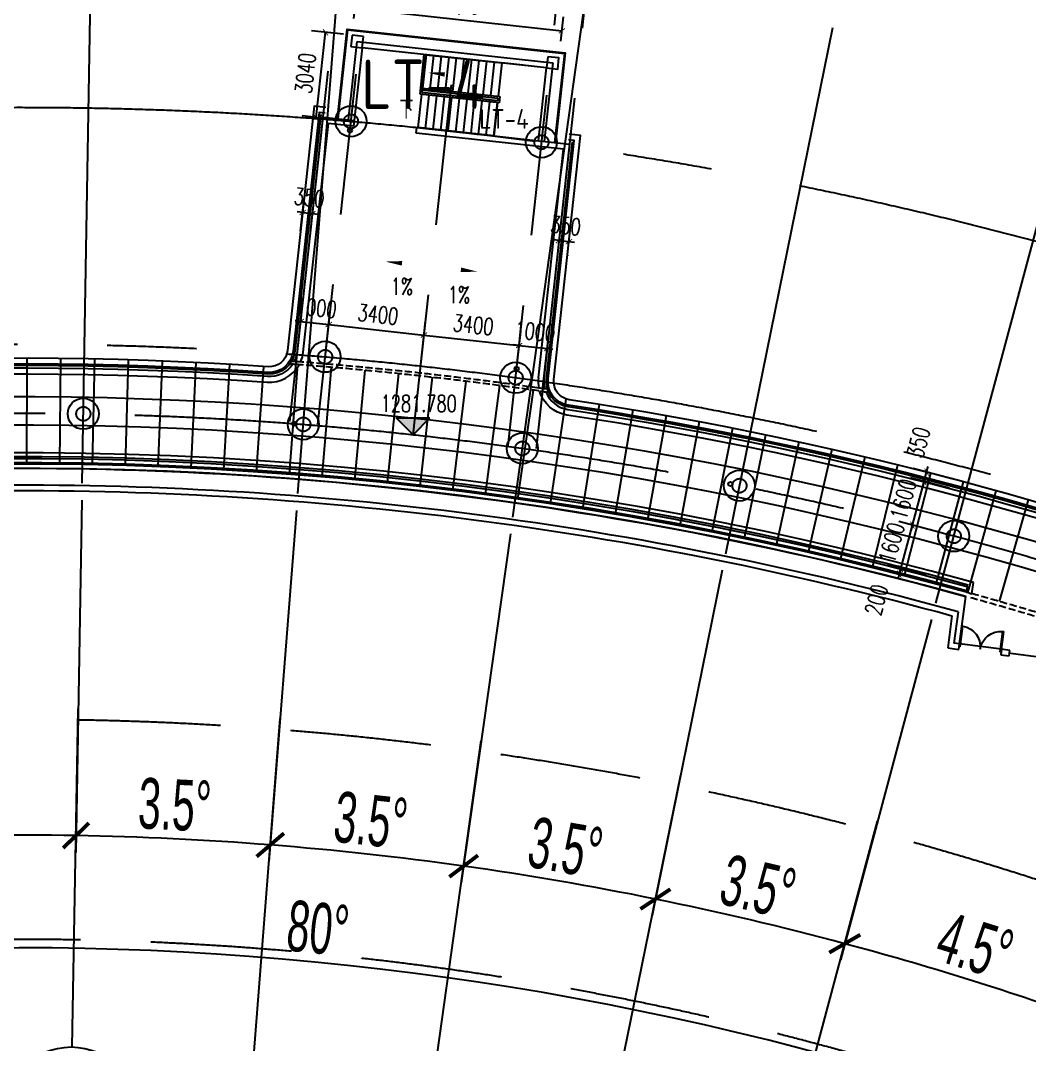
# Model space of a CAD drawing. Extents: x 36903891 to 38126251, y 2073392 to 2924740.
# Drawn here: x 37111160 to 37146958, y 2392205 to 2428526 of the extents above; entities that cross this region are included whole.
import ezdxf
from ezdxf.enums import TextEntityAlignment as Align
from ezdxf.xclip import XClip

# ---------------------------------------------------------------- set-up
doc = ezdxf.new("R2010")
doc.units = 0
doc.header["$LTSCALE"] = 1000
doc.header["$XCLIPFRAME"] = 0
for name, pattern in [('__DASH', [0.35, 0.25, -0.1]), ('CENTER', [2, 1.25, -0.25, 0.25, -0.25]), ('CENTER2', [28.575, 19.05, -3.175, 3.175, -3.175]), ('DASH', [0.35, 0.25, -0.1]), ('HIDDEN', [0.375, 0.25, -0.125])]:
    doc.linetypes.add(name, pattern=pattern)
doc.layers.get('0').update_dxf_attribs({"color": 8})
doc.layers.get('Defpoints').update_dxf_attribs({"color": 8})
for name, color, linetype in [('#幕墙线-平面', 8, 'Continuous'), ('#标注', 8, 'Continuous'), ('#虚线', 8, 'HIDDEN'), ('#轴线', 8, 'CENTER2'), ('1-WIN-1', 8, 'Continuous'), ('A-AL', 8, 'Continuous'), ('A-AL-E', 8, 'Continuous'), ('A-COLS-PLAN-C', 8, 'DASH'), ('A-DETL-ALUM', 8, 'Continuous'), ('A-DIMS', 8, 'Continuous'), ('A-DIMS-ELEV', 8, 'Continuous'), ('A-DIMS-SYMB', 8, 'Continuous'), ('A-FLOR', 8, 'Continuous'), ('A-FLOR-OTLN', 8, 'Continuous'), ('A-FLOR-UNDR', 8, '__DASH'), ('A-GRID', 8, 'CENTER'), ('A-STRS', 8, 'Continuous'), ('A-STRS-HRAL', 8, 'Continuous'), ('A-TEXT-150', 8, 'Continuous'), ('A-TEXT-500', 8, 'Continuous'), ('DIM', 8, 'Continuous'), ('周边建筑', 8, 'Continuous'), ('水-雨水-压力流-标识', 8, 'Continuous')]:
    doc.layers.add(name, color=color, linetype=linetype)
doc.styles.add('#文字', font='jrs.shx', dxfattribs={"width": 0.7, "bigfont": 'hztxt.shx'})
doc.styles.add('_TCH_DIM', font='SIMPLEX', dxfattribs={"bigfont": 'GBCBIG'})
doc.styles.add('_TCH_DIM_T3', font='SIMPLEX', dxfattribs={"width": 0.705882, "bigfont": 'GBCBIG'})
doc.styles.add('JHZX', font='jrs.shx', dxfattribs={"width": 0.6, "bigfont": 'jhz.shx'})
doc.styles.get("Standard").update_dxf_attribs({"font": 'xd-hzs.shx', "bigfont": 'xd-hztxt.shx'})
doc.dimstyles.new('_TCH_ARCH&&200', dxfattribs={"dimtxt": 595, "dimasz": 200, "dimexe": 500, "dimexo": 600, "dimgap": 252.5, "dimtad": 1, "dimdec": 0, "dimzin": 0, "dimdsep": 46, "dimtxsty": '_TCH_DIM_T3', "dimblk": 'ARCHTICK', "dimcen": 0.09, "dimclrt": 4, "dimazin": 2, "dimtfac": 1, "dimtdec": 0, "dimtix": 1, "dimtmove": 2, "dimatfit": 3, "dimfxl": 200, "dimtolj": 1, "dimtzin": 0, "dimarcsym": 0})
doc.dimstyles.new('JZBZ-600', dxfattribs={"dimscale": 600, "dimtxt": 3, "dimasz": 1.5, "dimexe": 1, "dimexo": 1, "dimgap": 0.5, "dimtad": 1, "dimdec": 0, "dimdsep": 46, "dimtxsty": 'JHZX', "dimblk1": 'ARCHTICK', "dimblk2": 'ARCHTICK', "dimsah": 1, "dimcen": 0, "dimclrd": 1, "dimclre": 1, "dimclrt": 2, "dimadec": 1, "dimazin": 2, "dimtfac": 1, "dimtdec": 0, "dimtix": 1, "dimtmove": 0, "dimatfit": 3, "dimfxl": 1, "dimtolj": 1, "dimlwd": -1, "dimlwe": -1, "dimarcsym": 1})

# ---------------------------------------------------------------- blocks, each defined once
blk = doc.blocks.new('_ARCHTICK')
at = {"color": 0, "linetype": 'ByBlock', "const_width": 0.15}
blk.add_lwpolyline([(-0.5, -0.5), (0.5, 0.5)], dxfattribs=at)
blk = doc.blocks.new('*D71')
at = {"layer": '#标注', "transparency": 16777216}
for p, q in [((36812924, 3039299), (36809688, 3027225)), ((36822289, 3036391), (36818116, 3024608))]:
    blk.add_line(p, q, dxfattribs=at)
blk.add_arc((36780595, 2918663), 112993, 70.49793, 74.99806, dxfattribs=at)
at = {"layer": 'Defpoints', "color": 0, "transparency": 16777216}
for p in [(36813079, 3039879), (36822490, 3036956), (36815516, 3026124), (36780595, 2918663)]:
    blk.add_point(p, dxfattribs=at)
at = {"layer": '#标注', "transparency": 16777216, "xscale": 900, "yscale": 900, "zscale": 900}
for p, rotation in [((36809843, 3027805), 164.9980558119655), ((36818317, 3025174), 340.4979315301332)]:
    blk.add_blockref('_ARCHTICK', p, dxfattribs=dict(at, rotation=rotation))
at = {"layer": '#标注', "transparency": 16777216, "insert": (36814462, 3027718), "char_height": 1800, "attachment_point": 5, "rotation": 342.748, "style": 'JHZX'}
blk.add_mtext('\\A1;4.5°', dxfattribs=at)
blk = doc.blocks.new('*D72')
at = {"layer": '#标注', "transparency": 16777216}
for p, q in [((36805498, 3041048), (36803006, 3028799)), ((36812924, 3039299), (36809688, 3027225))]:
    blk.add_line(p, q, dxfattribs=at)
blk.add_arc((36780595, 2918663), 112993, 74.99806, 78.49816, dxfattribs=at)
at = {"layer": 'Defpoints', "color": 0, "transparency": 16777216}
for p in [(36805618, 3041636), (36813079, 3039879), (36807615, 3028378), (36780595, 2918663)]:
    blk.add_point(p, dxfattribs=at)
at = {"layer": '#标注', "transparency": 16777216, "xscale": 900, "yscale": 900, "zscale": 900}
for p, rotation in [((36803126, 3029387), 168.4981608052533), ((36809843, 3027805), 344.998055811963)]:
    blk.add_blockref('_ARCHTICK', p, dxfattribs=dict(at, rotation=rotation))
at = {"layer": '#标注', "transparency": 16777216, "insert": (36806772, 3029815), "char_height": 1800, "attachment_point": 5, "rotation": 346.7481, "style": 'JHZX'}
blk.add_mtext('\\A1;3.5°', dxfattribs=at)
blk = doc.blocks.new('*D73')
at = {"layer": '#标注', "transparency": 16777216}
for p, q in [((36797980, 3042340), (36796240, 3029962)), ((36805498, 3041048), (36803006, 3028799))]:
    blk.add_line(p, q, dxfattribs=at)
blk.add_arc((36780595, 2918663), 112993, 78.49816, 81.99827, dxfattribs=at)
at = {"layer": 'Defpoints', "color": 0, "transparency": 16777216}
for p in [(36798064, 3042934), (36805618, 3041636), (36800866, 3029823), (36780595, 2918663)]:
    blk.add_point(p, dxfattribs=at)
at = {"layer": '#标注', "transparency": 16777216, "xscale": 900, "yscale": 900, "zscale": 900}
for p, rotation in [((36796324, 3030556), 171.9982726601007), ((36803126, 3029387), 348.4981608052323)]:
    blk.add_blockref('_ARCHTICK', p, dxfattribs=dict(at, rotation=rotation))
at = {"layer": '#标注', "transparency": 16777216, "insert": (36799937, 3031206), "char_height": 1800, "attachment_point": 5, "rotation": 350.2482, "style": 'JHZX'}
blk.add_mtext('\\A1;3.5°', dxfattribs=at)
blk = doc.blocks.new('*D74')
at = {"layer": '#标注', "transparency": 16777216}
for p, q in [((36790398, 3043171), (36789417, 3030709)), ((36797980, 3042340), (36796240, 3029962))]:
    blk.add_line(p, q, dxfattribs=at)
blk.add_arc((36780595, 2918663), 112993, 81.99827, 85.49812, dxfattribs=at)
at = {"layer": 'Defpoints', "color": 0, "transparency": 16777216}
for p in [(36790445, 3043769), (36798064, 3042934), (36794042, 3030853), (36780595, 2918663)]:
    blk.add_point(p, dxfattribs=at)
at = {"layer": '#标注', "transparency": 16777216, "xscale": 900, "yscale": 900, "zscale": 900}
for p, rotation in [((36789464, 3031307), 175.4981204023704), ((36796324, 3030556), 351.9982726601137)]:
    blk.add_blockref('_ARCHTICK', p, dxfattribs=dict(at, rotation=rotation))
at = {"layer": '#标注', "transparency": 16777216, "insert": (36793030, 3032177), "char_height": 1800, "attachment_point": 5, "rotation": 353.7482, "style": 'JHZX'}
blk.add_mtext('\\A1;3.5°', dxfattribs=at)
blk = doc.blocks.new('*D75')
at = {"layer": '#标注', "transparency": 16777216}
for p, q in [((36782778, 3043537), (36782560, 3031039)), ((36790398, 3043171), (36789417, 3030709))]:
    blk.add_line(p, q, dxfattribs=at)
blk.add_arc((36780595, 2918663), 112993, 85.49812, 88.99827, dxfattribs=at)
at = {"layer": 'Defpoints', "color": 0, "transparency": 16777216}
for p in [(36782789, 3044137), (36790445, 3043769), (36787168, 3031465), (36780595, 2918663)]:
    blk.add_point(p, dxfattribs=at)
at = {"layer": '#标注', "transparency": 16777216, "xscale": 900, "yscale": 900, "zscale": 900}
for p, rotation in [((36782570, 3031639), 178.9982656255059), ((36789464, 3031307), 355.4981204023677)]:
    blk.add_blockref('_ARCHTICK', p, dxfattribs=dict(at, rotation=rotation))
at = {"layer": '#标注', "transparency": 16777216, "insert": (36786077, 3032724), "char_height": 1800, "attachment_point": 5, "rotation": 357.2482, "style": 'JHZX'}
blk.add_mtext('\\A1;3.5°', dxfattribs=at)
blk = doc.blocks.new('*D76')
at = {"layer": '#标注', "transparency": 16777216}
for p, q in [((36775150, 3043437), (36775695, 3030949)), ((36782778, 3043537), (36782560, 3031039))]:
    blk.add_line(p, q, dxfattribs=at)
blk.add_arc((36780595, 2918663), 112993, 88.99827, 92.49865, dxfattribs=at)
at = {"layer": 'Defpoints', "color": 0, "transparency": 16777216}
for p in [(36782789, 3044137), (36775124, 3044037), (36780269, 3031656), (36780595, 2918663)]:
    blk.add_point(p, dxfattribs=at)
at = {"layer": '#标注', "transparency": 16777216, "xscale": 900, "yscale": 900, "zscale": 900}
for p, rotation in [((36782570, 3031639), 358.9982656254941), ((36775669, 3031549), 182.498645102901)]:
    blk.add_blockref('_ARCHTICK', p, dxfattribs=dict(at, rotation=rotation))
at = {"layer": '#标注', "transparency": 16777216, "insert": (36779103, 3032846), "char_height": 1800, "attachment_point": 5, "rotation": 0.7485, "style": 'JHZX'}
blk.add_mtext('\\A1;3.5°', dxfattribs=at)
blk = doc.blocks.new('*D194')
at = {"layer": '#标注', "transparency": 16777216}
for p, q in [((36697229, 3039962), (36687879, 3053567)), ((36885580, 3021821), (36897355, 3033391))]:
    blk.add_line(p, q, dxfattribs=at)
blk.add_arc((36780595, 2918663), 163093, 44.49717, 124.49963, dxfattribs=at)
at = {"layer": 'Defpoints', "color": 0, "transparency": 16777216}
for p in [(36833249, 3073022), (36697569, 3039468), (36885152, 3021400), (36780595, 2918663)]:
    blk.add_point(p, dxfattribs=at)
at = {"layer": '#标注', "transparency": 16777216, "xscale": 900, "yscale": 900, "zscale": 900}
for p, rotation in [((36688219, 3053073), 214.4996298123025), ((36896927, 3032971), 314.4971693134276)]:
    blk.add_blockref('_ARCHTICK', p, dxfattribs=dict(at, rotation=rotation))
at = {"layer": '#标注', "transparency": 16777216, "insert": (36796346, 3082199), "char_height": 1800, "attachment_point": 5, "rotation": 354.4984, "style": 'JHZX'}
blk.add_mtext('\\A1;80°', dxfattribs=at)
blk = doc.blocks.new('*D53')
at = {"layer": '#标注', "transparency": 16777216}
for p, q in [((36709851, 3021595), (36719200, 3007992)), ((36869683, 3006201), (36857910, 2994633))]:
    blk.add_line(p, q, dxfattribs=at)
blk.add_arc((36780595, 2918663), 108993, 44.49706, 124.5, dxfattribs=at)
at = {"layer": 'Defpoints', "color": 0, "transparency": 16777216}
for p in [(36709511, 3022089), (36815783, 3021819), (36870111, 3006621), (36780595, 2918663)]:
    blk.add_point(p, dxfattribs=at)
at = {"layer": '#标注', "transparency": 16777216, "xscale": 900, "yscale": 900, "zscale": 900}
for p, rotation in [((36718860, 3008487), 214.4999999999928), ((36858338, 2995053), 314.497058791603)]:
    blk.add_blockref('_ARCHTICK', p, dxfattribs=dict(at, rotation=rotation))
at = {"layer": '#标注', "transparency": 16777216, "insert": (36791159, 3028348), "char_height": 1800, "attachment_point": 5, "rotation": 354.4985, "style": 'JHZX'}
blk.add_mtext('\\A1;80°', dxfattribs=at)
blk = doc.blocks.new('*U51')
blk.add_line((0, -20), (0, 0))
blk.add_circle((0, -24), 4)
at = {"style": 'JHZX', "width": 0.75}
blk.add_attdef('AXES', text='', height=4, dxfattribs=at).set_placement((0, -24), align=Align.MIDDLE_CENTER)
blk = doc.blocks.new('DOTE-11')
at = {"layer": '#虚线', "ltscale": 20}
for p, q in [((36790154, 3046326), (36792185, 3064865)), ((36791148, 3046217), (36793179, 3064756)), ((36794528, 3045847), (36796559, 3064386)), ((36797908, 3045476), (36799939, 3064016)), ((36798902, 3045368), (36800933, 3063907))]:
    blk.add_line(p, q, dxfattribs=at)
for radius in [117100, 109300]:
    blk.add_arc((36780599, 2918657), radius, 53.5, 124.5, dxfattribs=at)
at = {"layer": '#轴线'}
for p, q in [((36782789, 3044138), (36783157, 3065235)), ((36790445, 3043770), (36792101, 3064805)), ((36798065, 3042936), (36801001, 3063830)), ((36805619, 3041638), (36809826, 3062314)), ((36813080, 3039881), (36818541, 3060262))]:
    blk.add_line(p, q, dxfattribs=at)
for radius, end in [(146600, 183.99981), (138800, 210.18842), (130400, 210.32938), (127950, 210.37401)]:
    blk.add_arc((36780599, 2918657), radius, 324.5, end, dxfattribs=at)
blk = doc.blocks.new('A$C80b62fe7')
at = {"layer": '#幕墙线-平面'}
for points in [[(81479, 327708), (80530, 319047, -0.402137), (79840, 318470, 0.131388), (13983, 305560, -0.411975), (13115, 305854), (5350, 321429)], [(81709, 327421), (80789, 319019, -0.402137), (79822, 318210, 0.131388), (14097, 305326, -0.411975), (12883, 305738), (5118, 321313)], [(156682, 309519), (146575, 295350, -0.411969), (145673, 295196, 0.115883), (90522, 317300, -0.402156), (89974, 318013), (90922, 326673)], [(156893, 309368), (146787, 295199, -0.411969), (145523, 294983, 0.115883), (90483, 317043, -0.402156), (89715, 318042), (90635, 326443)], [(104680, 310722, 0.193315), (11051, 300130, 0.193315)], [(104611, 310472, 0.193315), (11175, 299902)]]:
    blk.add_lwpolyline(points, format="xyb", dxfattribs=at)
for radius, start, end in [(128529, 333.50225, 195.7758), (127529, 333.53985, 195.7884)]:
    blk.add_arc((71052, 188867), radius, start, end, dxfattribs=at)
blk = doc.blocks.new('DASWQE')
at = {"layer": '#幕墙线-平面', "ltscale": 10}
for points in [[(229, 129900), (222, 126150)], [(1429, 129892), (1388, 126142)], [(2629, 129873), (2553, 126124)], [(3828, 129844), (3718, 126095)], [(5028, 129803), (4883, 126055)], [(6227, 129751), (6047, 126005)], [(7425, 129688), (7211, 125944)], [(8623, 129614), (8374, 125872)], [(9820, 129528), (9536, 125789)], [(11029, 129586), (10698, 125696)], [(12225, 129479), (11858, 125591)], [(13421, 129360), (13018, 125476)], [(14615, 129231), (14177, 125351)], [(15809, 129091), (15334, 125215)], [(17000, 128939), (16490, 125068)], [(18191, 128777), (17645, 124910)], [(19357, 128450), (18798, 124742)], [(20542, 128265), (19949, 124563)], [(21726, 128070), (21099, 124373)], [(22909, 127864), (22247, 124173)], [(24089, 127647), (23393, 123962)], [(25267, 127419), (24537, 123741)], [(26443, 127180), (25679, 123509)], [(27617, 126930), (26819, 123266)], [(28788, 126670), (27957, 123013)], [(29957, 126399), (29092, 122750)], [(31123, 126116), (30225, 122476)], [(32287, 125824), (31355, 122191)], [(33448, 125520), (32482, 121896)], [(34606, 125206), (33607, 121591)], [(35761, 124881), (34729, 121275)]]:
    blk.add_lwpolyline(points, dxfattribs=at)
at = {"layer": 'DIM', "ltscale": 10}
blk.add_blockref('A$C80b62fe7', (-71047, -188863), dxfattribs=at)
blk = doc.blocks.new('雨水立管')
blk.add_circle((0, 0), 50)
blk = doc.blocks.new('雨水')
at = {"layer": '水-雨水-压力流-标识', "xscale": 1.5, "yscale": 1.5, "zscale": 1.5}
for p in [(35659664, 3056638), (35665577, 3048191), (35657690, 3046238), (35673162, 3044099)]:
    blk.add_blockref('雨水立管', p, dxfattribs=at)
blk = doc.blocks.new('800柱子')
at = {"layer": 'A-DETL-ALUM', "ltscale": 0.3}
blk.add_circle((35572079, 2737405), 550, dxfattribs=at)
blk = doc.blocks.new('$DorLib2D$00000213')
at = {"const_width": 0.02}
blk.add_lwpolyline([(0.5, 0), (-0.5, 0)], dxfattribs=at)
blk = doc.blocks.new('$DorLib2D$00000002')
at = {"layer": '1-WIN-1'}
for p, q in [((-0.5, 0), (-0.5, 0.4875)), ((-0.475, 0.4875), (-0.5, 0.4875)), ((-0.475, 0), (-0.475, 0.4875)), ((0.475, 0), (0.475, 0.4875)), ((0.475, 0.4875), (0.5, 0.4875)), ((0.5, 0), (0.5, 0.4875)), ((-0.5, 0), (-0.475, 0)), ((0.5, 0), (0.475, 0))]:
    blk.add_line(p, q, dxfattribs=at)
for centre, start, end in [((-0.4875, 0), 0, 88.53072), ((0.4875, 0), 91.46928, 180)]:
    blk.add_arc(centre, 0.4875, start, end, dxfattribs=at)
blk = doc.blocks.new('123')
at = {"layer": '周边建筑'}
for p, q in [((34989886, 2952811), (34990296, 2954454)), ((34989726, 2953821), (34989450, 2952714)), ((34989962, 2953942), (34989692, 2952860)), ((34989450, 2952714), (34989838, 2952617)), ((34989886, 2952811), (34989692, 2952860)), ((34989838, 2952617), (34989886, 2952811)), ((34991342, 2952449), (34989886, 2952811)), ((34991342, 2952449), (34991293, 2952254)), ((34991293, 2952254), (34991584, 2952182)), ((34991633, 2952376), (34991342, 2952449)), ((34991584, 2952182), (34991633, 2952376))]:
    blk.add_line(p, q, dxfattribs=at)
blk.add_lwpolyline([(34896149, 2954454, -0.07422), (34932331, 2963106), (34934781, 2953277), (34951663, 2953277), (34954114, 2963106, -0.07422), (34990296, 2954454, -0.07422)], format="xyb", dxfattribs=at)
for radius, start, end in [(126000, 68.06236, 111.93764), (125200, 68.19612, 84.12417), (125400, 68.1164, 84.12472)]:
    blk.add_arc((34943222, 2837577), radius, start, end, dxfattribs=at)
at = {"layer": '周边建筑', "rotation": 346.0000000000178}
for name, p, xscale, yscale, zscale in [('$DorLib2D$00000002', (34990590, 2952533), -1500, 1500, 1500), ('$DorLib2D$00000213', (34993064, 2951916), 3000, 3000, -3000)]:
    blk.add_blockref(name, p, dxfattribs=dict(at, xscale=xscale, yscale=yscale, zscale=zscale))
blk = doc.blocks.new('_YZHK')
blk.add_circle((0, 0), 0.5)
blk = doc.blocks.new('ASDFASD')
at = {"layer": 'A-COLS-PLAN-C', "ltscale": 0.3, "xscale": 500, "yscale": 500, "zscale": 500}
for p in [(35659699, 3056961), (35666459, 3056221), (35658784, 3048608), (35665544, 3047868), (35650206, 3046588), (35658011, 3046213), (35665780, 3045362), (35673482, 3044039), (35681088, 3042247)]:
    blk.add_blockref('_YZHK', p, dxfattribs=at)
blk = doc.blocks.new('LT-4')
for p, q in [((35662548, 3085627), (35662504, 3085229)), ((35662945, 3085583), (35662548, 3085627)), ((35662902, 3085186), (35662945, 3085583)), ((35662504, 3085229), (35662902, 3085186))]:
    blk.add_line(p, q)
blk.add_lwpolyline([(35669486, 3084867), (35669443, 3084469), (35669840, 3084426), (35669884, 3084823)], close=True)
at = {"layer": 'A-AL'}
for points in [[(35662022, 3082667), (35662371, 3085848), (35670104, 3085000), (35669756, 3081819)], [(35662047, 3082664), (35662393, 3085820), (35670077, 3084978), (35669731, 3081822)]]:
    blk.add_lwpolyline(points, dxfattribs=at)
at = {"layer": 'A-DIMS-SYMB'}
blk.add_lwpolyline([(35664819, 3082989, 0, 0, 0), (35668432, 3082593, 0, 0, 0), (35668579, 3083935, 0, 0, 0), (35665234, 3084301, 0, 160, 0), (35665831, 3084236, 0, 0, 0)], format="xyseb", dxfattribs=at)
at = {"layer": 'A-STRS'}
for p, q in [((35664955, 3083542), (35665108, 3084944)), ((35665021, 3083595), (35665168, 3084937)), ((35665168, 3084937), (35665039, 3083755)), ((35665108, 3084944), (35665168, 3084937)), ((35665168, 3084937), (35667852, 3084643)), ((35665437, 3084908), (35665307, 3083725)), ((35665705, 3084879), (35665575, 3083696)), ((35665973, 3084849), (35665844, 3083666)), ((35666242, 3084820), (35666112, 3083637)), ((35666510, 3084790), (35666381, 3083608)), ((35666778, 3084761), (35666649, 3083578)), ((35667047, 3084732), (35666917, 3083549)), ((35667315, 3084702), (35667186, 3083519)), ((35667584, 3084673), (35667454, 3083490)), ((35667852, 3084643), (35667722, 3083461)), ((35667852, 3084643), (35667722, 3083461)), ((35669443, 3084469), (35667852, 3084643)), ((35669159, 3081885), (35669443, 3084469)), ((35665039, 3083755), (35665032, 3083695)), ((35665039, 3083755), (35665032, 3083695)), ((35665039, 3083755), (35667782, 3083454)), ((35664885, 3082353), (35665015, 3083536)), ((35667758, 3083235), (35664955, 3083542)), ((35665032, 3083695), (35665021, 3083595)), ((35667705, 3083301), (35665021, 3083595)), ((35667705, 3083301), (35665021, 3083595)), ((35665032, 3083695), (35667716, 3083401)), ((35665032, 3083695), (35667716, 3083401)), ((35665153, 3082324), (35665283, 3083506)), ((35665422, 3082294), (35665551, 3083477)), ((35665690, 3082265), (35665820, 3083448)), ((35665959, 3082235), (35666088, 3083418)), ((35666227, 3082206), (35666357, 3083389)), ((35666495, 3082177), (35666625, 3083359)), ((35667716, 3083401), (35667705, 3083301)), ((35667716, 3083401), (35667705, 3083301)), ((35667782, 3083454), (35667758, 3083235)), ((35666764, 3082147), (35666893, 3083330)), ((35667032, 3082118), (35667162, 3083301)), ((35667301, 3082088), (35667430, 3083271)), ((35667569, 3082059), (35667699, 3083242)), ((35667699, 3083242), (35667569, 3082059)), ((35667569, 3082059), (35664885, 3082353)), ((35667569, 3082059), (35669159, 3081885))]:
    blk.add_line(p, q, dxfattribs=at)
at = {"layer": 'A-STRS-HRAL'}
for p, q in [((35662420, 3082623), (35662725, 3085406)), ((35662902, 3085186), (35662619, 3082601)), ((35662725, 3085406), (35669663, 3084646)), ((35669443, 3084469), (35662902, 3085186)), ((35669159, 3081885), (35669443, 3084469)), ((35669663, 3084646), (35669358, 3081863))]:
    blk.add_line(p, q, dxfattribs=at)
at = {"layer": 'A-DIMS-SYMB', "style": '_TCH_DIM'}
blk.add_text('下', height=675, dxfattribs=at).set_placement((35664230, 3082662))
blk = doc.blocks.new('*D316')
at = {"layer": 'A-DIMS', "lineweight": -2, "transparency": 16777216}
for p, q in [((39313487, 2123901), (39313288, 2123923)), ((39313487, 2123901), (39313835, 2123863)), ((39313835, 2123863), (39314034, 2123841)), ((39313435, 2123426), (39313433, 2123404)), ((39313783, 2123388), (39313781, 2123366))]:
    blk.add_line(p, q, dxfattribs=at)
at = {"layer": 'Defpoints', "color": 0, "transparency": 16777216}
for p in [(39313501, 2124023), (39313835, 2123863), (39313848, 2123985)]:
    blk.add_point(p, dxfattribs=at)
at = {"layer": 'A-DIMS', "lineweight": -2, "transparency": 16777216, "xscale": 200, "yscale": 200, "zscale": 200}
for p, rotation in [((39313487, 2123901), 353.7481965311457), ((39313835, 2123863), 173.7481965311457)]:
    blk.add_blockref('_ARCHTICK', p, dxfattribs=dict(at, rotation=rotation))
at = {"layer": 'A-DIMS', "transparency": 16777216, "insert": (39313721, 2124429), "char_height": 595, "attachment_point": 5, "rotation": 353.7482, "style": '_TCH_DIM_T3'}
blk.add_mtext('\\A1;350', dxfattribs=at)
blk = doc.blocks.new('*D317')
at = {"layer": 'A-DIMS', "lineweight": -2, "transparency": 16777216}
for p, q in [((39304319, 2124234), (39304446, 2125394)), ((39304667, 2124196), (39304794, 2125356)), ((39304392, 2124897), (39304193, 2124919)), ((39304392, 2124897), (39304740, 2124859)), ((39304740, 2124859), (39304938, 2124837))]:
    blk.add_line(p, q, dxfattribs=at)
at = {"layer": 'Defpoints', "color": 0, "transparency": 16777216}
for p in [(39304740, 2124859), (39304254, 2123638), (39304602, 2123600)]:
    blk.add_point(p, dxfattribs=at)
at = {"layer": 'A-DIMS', "lineweight": -2, "transparency": 16777216, "xscale": 200, "yscale": 200, "zscale": 200}
for p, rotation in [((39304392, 2124897), 353.7481965311839), ((39304740, 2124859), 173.7481965311839)]:
    blk.add_blockref('_ARCHTICK', p, dxfattribs=dict(at, rotation=rotation))
at = {"layer": 'A-DIMS', "transparency": 16777216, "insert": (39304625, 2125425), "char_height": 595, "attachment_point": 5, "rotation": 353.7482, "style": '_TCH_DIM_T3'}
blk.add_mtext('\\A1;350', dxfattribs=at)
blk = doc.blocks.new('*D409')
at = {"layer": 'A-DIMS', "lineweight": -2, "transparency": 16777216}
for p, q in [((39305836, 2131218), (39304704, 2131342)), ((39304870, 2128266), (39305201, 2131288)), ((39305505, 2128196), (39304373, 2128320))]:
    blk.add_line(p, q, dxfattribs=at)
at = {"layer": 'Defpoints', "color": 0, "transparency": 16777216}
for p in [(39305201, 2131288), (39306433, 2131153), (39306102, 2128131)]:
    blk.add_point(p, dxfattribs=at)
at = {"layer": 'A-DIMS', "lineweight": -2, "transparency": 16777216, "xscale": 200, "yscale": 200, "zscale": 200}
for p, rotation in [((39305201, 2131288), 83.74819656438139), ((39304870, 2128266), 263.7481965643814)]:
    blk.add_blockref('_ARCHTICK', p, dxfattribs=dict(at, rotation=rotation))
at = {"layer": 'A-DIMS', "transparency": 16777216, "insert": (39304489, 2129837), "char_height": 595, "attachment_point": 5, "rotation": 83.7482, "style": '_TCH_DIM_T3'}
blk.add_mtext('\\A1;3040', dxfattribs=at)
blk = doc.blocks.new('*D410')
at = {"layer": 'A-DIMS', "lineweight": -2, "transparency": 16777216}
for p, q in [((39306212, 2131781), (39306306, 2132640)), ((39306252, 2132143), (39313588, 2131340)), ((39313548, 2130977), (39313642, 2131837))]:
    blk.add_line(p, q, dxfattribs=at)
at = {"layer": 'Defpoints', "color": 0, "transparency": 16777216}
for p in [(39306147, 2131184), (39313588, 2131340), (39313483, 2130381)]:
    blk.add_point(p, dxfattribs=at)
at = {"layer": 'A-DIMS', "lineweight": -2, "transparency": 16777216, "xscale": 200, "yscale": 200, "zscale": 200}
for p, rotation in [((39306252, 2132143), 173.7481965612249), ((39313588, 2131340), 353.7481965612249)]:
    blk.add_blockref('_ARCHTICK', p, dxfattribs=dict(at, rotation=rotation))
at = {"layer": 'A-DIMS', "transparency": 16777216, "insert": (39309980, 2132288), "char_height": 595, "attachment_point": 5, "rotation": 353.7482, "style": '_TCH_DIM_T3'}
blk.add_mtext('\\A1;7380', dxfattribs=at)
blk = doc.blocks.new('*D351')
at = {"layer": 'A-DIMS', "lineweight": -2, "transparency": 16777216}
for p, q in [((39304169, 2119653), (39304374, 2121526)), ((39305163, 2119544), (39305368, 2121418)), ((39304320, 2121029), (39304121, 2121051)), ((39304320, 2121029), (39305314, 2120921)), ((39305314, 2120921), (39305513, 2120899))]:
    blk.add_line(p, q, dxfattribs=at)
at = {"layer": 'Defpoints', "color": 0, "transparency": 16777216}
for p in [(39305314, 2120921), (39304104, 2119057), (39305098, 2118948)]:
    blk.add_point(p, dxfattribs=at)
at = {"layer": 'A-DIMS', "lineweight": -2, "transparency": 16777216, "xscale": 200, "yscale": 200, "zscale": 200}
for p, rotation in [((39304320, 2121029), 353.7481965312777), ((39305314, 2120921), 173.7481965312778)]:
    blk.add_blockref('_ARCHTICK', p, dxfattribs=dict(at, rotation=rotation))
at = {"layer": 'A-DIMS', "transparency": 16777216, "insert": (39304877, 2121522), "char_height": 595, "attachment_point": 5, "rotation": 353.7482, "style": '_TCH_DIM_T3'}
blk.add_mtext('\\A1;1000', dxfattribs=at)
blk = doc.blocks.new('*D352')
at = {"layer": 'A-DIMS', "lineweight": -2, "transparency": 16777216}
for p, q in [((39305163, 2119544), (39305368, 2121418)), ((39305314, 2120921), (39308694, 2120550)), ((39308543, 2119174), (39308748, 2121047))]:
    blk.add_line(p, q, dxfattribs=at)
at = {"layer": 'Defpoints', "color": 0, "transparency": 16777216}
for p in [(39308694, 2120550), (39305098, 2118948), (39308478, 2118577)]:
    blk.add_point(p, dxfattribs=at)
at = {"layer": 'A-DIMS', "lineweight": -2, "transparency": 16777216, "xscale": 200, "yscale": 200, "zscale": 200}
for p, rotation in [((39305314, 2120921), 173.7481965312919), ((39308694, 2120550), 353.7481965312919)]:
    blk.add_blockref('_ARCHTICK', p, dxfattribs=dict(at, rotation=rotation))
at = {"layer": 'A-DIMS', "transparency": 16777216, "insert": (39307064, 2121282), "char_height": 595, "attachment_point": 5, "rotation": 353.7482, "style": '_TCH_DIM_T3'}
blk.add_mtext('\\A1;3400', dxfattribs=at)
blk = doc.blocks.new('*D353')
at = {"layer": 'A-DIMS', "lineweight": -2, "transparency": 16777216}
for p, q in [((39308543, 2119174), (39308748, 2121047)), ((39308694, 2120550), (39312074, 2120180)), ((39311923, 2118804), (39312128, 2120677))]:
    blk.add_line(p, q, dxfattribs=at)
at = {"layer": 'Defpoints', "color": 0, "transparency": 16777216}
for p in [(39312074, 2120180), (39308478, 2118577), (39311857, 2118207)]:
    blk.add_point(p, dxfattribs=at)
at = {"layer": 'A-DIMS', "lineweight": -2, "transparency": 16777216, "xscale": 200, "yscale": 200, "zscale": 200}
for p, rotation in [((39308694, 2120550), 173.7481965313056), ((39312074, 2120180), 353.7481965313056)]:
    blk.add_blockref('_ARCHTICK', p, dxfattribs=dict(at, rotation=rotation))
at = {"layer": 'A-DIMS', "transparency": 16777216, "insert": (39310444, 2120912), "char_height": 595, "attachment_point": 5, "rotation": 353.7482, "style": '_TCH_DIM_T3'}
blk.add_mtext('\\A1;3400', dxfattribs=at)
blk = doc.blocks.new('*D354')
at = {"layer": 'A-DIMS', "lineweight": -2, "transparency": 16777216}
for p, q in [((39311923, 2118804), (39312128, 2120677)), ((39312917, 2118695), (39313122, 2120568)), ((39312074, 2120180), (39311875, 2120202)), ((39312074, 2120180), (39313068, 2120071)), ((39313068, 2120071), (39313266, 2120049))]:
    blk.add_line(p, q, dxfattribs=at)
at = {"layer": 'Defpoints', "color": 0, "transparency": 16777216}
for p in [(39313068, 2120071), (39311857, 2118207), (39312852, 2118098)]:
    blk.add_point(p, dxfattribs=at)
at = {"layer": 'A-DIMS', "lineweight": -2, "transparency": 16777216, "xscale": 200, "yscale": 200, "zscale": 200}
for p, rotation in [((39312074, 2120180), 353.7481965313043), ((39313068, 2120071), 173.7481965313042)]:
    blk.add_blockref('_ARCHTICK', p, dxfattribs=dict(at, rotation=rotation))
at = {"layer": 'A-DIMS', "transparency": 16777216, "insert": (39312631, 2120672), "char_height": 595, "attachment_point": 5, "rotation": 353.7482, "style": '_TCH_DIM_T3'}
blk.add_mtext('\\A1;1000', dxfattribs=at)
blk = doc.blocks.new('*D418')
at = {"layer": 'A-DIMS', "lineweight": -2, "transparency": 16777216}
for p, q in [((39326448, 2111832), (39325074, 2112200)), ((39326499, 2112025), (39325125, 2112393)), ((39325556, 2112071), (39325608, 2112264)), ((39325608, 2112264), (39325660, 2112457)), ((39325556, 2112071), (39325505, 2111878))]:
    blk.add_line(p, q, dxfattribs=at)
at = {"layer": 'Defpoints', "color": 0, "transparency": 16777216}
for p in [(39325608, 2112264), (39327079, 2111870), (39327027, 2111677)]:
    blk.add_point(p, dxfattribs=at)
at = {"layer": 'A-DIMS', "lineweight": -2, "transparency": 16777216, "xscale": 200, "yscale": 200, "zscale": 200}
for p, rotation in [((39325556, 2112071), 74.99999999942443), ((39325608, 2112264), 254.9999999994245)]:
    blk.add_blockref('_ARCHTICK', p, dxfattribs=dict(at, rotation=rotation))
at = {"layer": 'A-DIMS', "transparency": 16777216, "insert": (39324743, 2111160), "char_height": 595, "attachment_point": 5, "rotation": 75, "style": '_TCH_DIM_T3'}
blk.add_mtext('\\A1;200', dxfattribs=at)
blk = doc.blocks.new('*D419')
at = {"layer": 'A-DIMS', "lineweight": -2, "transparency": 16777216}
for p, q in [((39326914, 2113571), (39325539, 2113939)), ((39326022, 2113809), (39326074, 2114003)), ((39325608, 2112264), (39326022, 2113809)), ((39326499, 2112025), (39325125, 2112393)), ((39325608, 2112264), (39325556, 2112071))]:
    blk.add_line(p, q, dxfattribs=at)
at = {"layer": 'Defpoints', "color": 0, "transparency": 16777216}
for p in [(39326022, 2113809), (39327493, 2113415), (39327079, 2111870)]:
    blk.add_point(p, dxfattribs=at)
at = {"layer": 'A-DIMS', "lineweight": -2, "transparency": 16777216, "xscale": 200, "yscale": 200, "zscale": 200}
for p, rotation in [((39326022, 2113809), 255.0000000001766), ((39325608, 2112264), 75.00000000017663)]:
    blk.add_blockref('_ARCHTICK', p, dxfattribs=dict(at, rotation=rotation))
at = {"layer": 'A-DIMS', "transparency": 16777216, "insert": (39325284, 2113179), "char_height": 595, "attachment_point": 5, "rotation": 75, "style": '_TCH_DIM_T3'}
blk.add_mtext('\\A1;1600', dxfattribs=at)
blk = doc.blocks.new('*D420')
at = {"layer": 'A-DIMS', "lineweight": -2, "transparency": 16777216}
for p, q in [((39327328, 2115116), (39325954, 2115484)), ((39326436, 2115355), (39326488, 2115548)), ((39326022, 2113809), (39326436, 2115355)), ((39326914, 2113571), (39325539, 2113939)), ((39326022, 2113809), (39325971, 2113616))]:
    blk.add_line(p, q, dxfattribs=at)
at = {"layer": 'Defpoints', "color": 0, "transparency": 16777216}
for p in [(39326436, 2115355), (39327907, 2114961), (39327493, 2113415)]:
    blk.add_point(p, dxfattribs=at)
at = {"layer": 'A-DIMS', "lineweight": -2, "transparency": 16777216, "xscale": 200, "yscale": 200, "zscale": 200}
for p, rotation in [((39326436, 2115355), 255.000000000086), ((39326022, 2113809), 75.00000000008598)]:
    blk.add_blockref('_ARCHTICK', p, dxfattribs=dict(at, rotation=rotation))
at = {"layer": 'A-DIMS', "transparency": 16777216, "insert": (39325698, 2114725), "char_height": 595, "attachment_point": 5, "rotation": 75, "style": '_TCH_DIM_T3'}
blk.add_mtext('\\A1;1600', dxfattribs=at)
blk = doc.blocks.new('*D421')
at = {"layer": 'A-DIMS', "lineweight": -2, "transparency": 16777216}
for p, q in [((39327418, 2115454), (39326044, 2115822)), ((39326527, 2115693), (39326579, 2115886)), ((39327328, 2115116), (39325954, 2115484)), ((39326436, 2115355), (39326527, 2115693)), ((39326436, 2115355), (39326385, 2115162))]:
    blk.add_line(p, q, dxfattribs=at)
at = {"layer": 'Defpoints', "color": 0, "transparency": 16777216}
for p in [(39326527, 2115693), (39327998, 2115299), (39327907, 2114961)]:
    blk.add_point(p, dxfattribs=at)
at = {"layer": 'A-DIMS', "lineweight": -2, "transparency": 16777216, "xscale": 200, "yscale": 200, "zscale": 200}
for p, rotation in [((39326527, 2115693), 254.9999999997196), ((39326436, 2115355), 74.99999999971963)]:
    blk.add_blockref('_ARCHTICK', p, dxfattribs=dict(at, rotation=rotation))
at = {"layer": 'A-DIMS', "transparency": 16777216, "insert": (39326239, 2116743), "char_height": 595, "attachment_point": 5, "rotation": 75, "style": '_TCH_DIM_T3'}
blk.add_mtext('\\A1;350', dxfattribs=at)
blk = doc.blocks.new('ZW-5001')
at = {"layer": '#标注'}
ref = blk.add_blockref('*U51', (36782648.5, 3036138.4), dxfattribs=dict(at, xscale=599.9999999999998, yscale=599.9999999999998, rotation=358.9986747940929))
ref.add_attrib('AXES', 'B11', dxfattribs={"layer": '0', "height": 2400, "rotation": 358.99867, "style": '#文字', "width": 0.7}).set_placement((36782396.8, 3021740.6), align=Align.MIDDLE_CENTER)
ref = blk.add_blockref('*U51', (36789816.6, 3035794.1), dxfattribs=dict(at, xscale=600, yscale=600, rotation=355.4987044850973))
ref.add_attrib('AXES', 'B12', dxfattribs={"layer": '0', "height": 2400, "rotation": 355.4987, "style": '#文字', "width": 0.7}).set_placement((36788686.5, 3021438.5), align=Align.MIDDLE_CENTER)
ref = blk.add_blockref('*U51', (36796950.4, 3035012.9), dxfattribs=dict(at, xscale=600.0000000000001, yscale=600.0000000000001, rotation=351.9987341761021))
ref.add_attrib('AXES', 'B13', dxfattribs={"layer": '0', "height": 2400, "rotation": 351.99873, "style": '#文字', "width": 0.7}).set_placement((36794946, 3020753.1), align=Align.MIDDLE_CENTER)
ref = blk.add_blockref('*U51', (36804023.2, 3033797.6), dxfattribs=dict(at, xscale=600.0000000000001, yscale=600.0000000000001, rotation=348.4987638671066))
ref.add_attrib('AXES', 'B14', dxfattribs={"layer": '0', "height": 2400, "rotation": 348.49876, "style": '#文字', "width": 0.7}).set_placement((36801152, 3019686.8), align=Align.MIDDLE_CENTER)
ref = blk.add_blockref('*U51', (36811008.6, 3032152.8), dxfattribs=dict(at, xscale=600, yscale=600, rotation=344.9987935581109))
ref.add_attrib('AXES', 'B15', dxfattribs={"layer": '0', "height": 2400, "rotation": 344.99879, "style": '#文字', "width": 0.7}).set_placement((36807281.3, 3018243.6), align=Align.MIDDLE_CENTER)
ref = blk.add_blockref('*U51', (36819819, 3029415.4), dxfattribs=dict(at, xscale=600.0000000000002, yscale=600.0000000000002, rotation=340.4979315303037))
ref.add_attrib('AXES', 'B16', dxfattribs={"layer": '0', "height": 2400, "rotation": 340.49793, "style": '#文字', "width": 0.7}).set_placement((36815011.7, 3015841.5), align=Align.MIDDLE_CENTER)
for base, p1, p2, picture, middle in [((36833249.5, 3073022.4), (36885151.9, 3021400.4), (36697568.8, 3039467.8), '*D194', (36796346.2, 3082199.2)), ((36780269.3, 3031655.6), (36782788.8, 3044136.8), (36775123.8, 3044036.7), '*D76', (36779103.1, 3032846.3)), ((36787168.4, 3031464.6), (36790445, 3043768.8), (36782788.8, 3044136.8), '*D75', (36786077.2, 3032724.3)), ((36794042.4, 3030853), (36798063.9, 3042934.2), (36790445, 3043768.8), '*D74', (36793030.3, 3032176.9)), ((36800866.5, 3029822.7), (36805618.1, 3041635.9), (36798063.9, 3042934.2), '*D73', (36799936.9, 3031206)), ((36807615, 3028377.8), (36813079, 3039878.8), (36805618.1, 3041635.9), '*D72', (36806771.7, 3029815.2)), ((36815515.5, 3026124.5), (36822489.7, 3036956.4), (36813079, 3039878.8), '*D71', (36814461.7, 3027718.4)), ((36815783.2, 3021819.5), (36870111.4, 3006621.3), (36709511.5, 3022089.5), '*D53', (36791159.2, 3028348.4))]:
    dim = blk.add_angular_dim_3p(base=base, center=(36780594.8, 2918662.6), p1=p1, p2=p2, dimstyle='JZBZ-600', override={"dimclrd": 256, "dimclre": 256, "dimclrt": 256}, dxfattribs=at)
    dim.commit()
    dim.dimension.update_dxf_attribs({"geometry": picture, "text_midpoint": middle})
blk = doc.blocks.new('FDGFH')
at = {"layer": 'A-FLOR'}
blk.add_blockref('ZW-5001', (-36780599, -2918657), dxfattribs=at)
at = {"layer": 'A-GRID'}
blk.add_blockref('DOTE-11', (-36780599, -2918657), dxfattribs=at)
blk = doc.blocks.new('CXVFG')
at = {"layer": 'A-DIMS-ELEV'}
blk.add_hatch(color=256, dxfattribs=at).paths.add_polyline_path([(39308306.5, 2117014.7), (39307706.5, 2117614.7), (39308906.5, 2117614.7)])
at = {"layer": 'A-AL-E'}
for points in [[(39305212, 2128620.7), (39304804.4, 2128665.4), (39303855.7, 2120005.3, -0.4021368), (39303165.6, 2119427.6, 0.131388), (39237308.3, 2106517.7, -0.411975), (39236441.1, 2106811.6), (39228675.9, 2122386.6)], [(39305190.2, 2128421.9), (39304981.4, 2128444.8), (39304054.5, 2119983.5, -0.4021368), (39303152.1, 2119228, 0.131388), (39237396.2, 2106338.1, -0.411975), (39236262.1, 2106722.4), (39228496.9, 2122297.4)], [(39380170.1, 2110360.2), (39370063.7, 2096191.9, -0.4119686), (39368883.4, 2095989.8, 0.1158834), (39313818, 2118059.9, -0.4021558), (39313100.4, 2118992.9), (39314027.3, 2127453.8), (39313818.6, 2127476.7)], [(39380007.2, 2110476.4), (39369900.9, 2096308.1, -0.4119686), (39368998.3, 2096153.5, 0.1158834), (39313848, 2118257.7, -0.4021558), (39313299.2, 2118971.1), (39314247.9, 2127630.8), (39313840.4, 2127675.5)], [(39327943.5, 2111479.4, 0.193286), (39234482.7, 2100906.6)], [(39327936.9, 2111429.4, 0.1933145), (39234500.4, 2100859.3)]]:
    blk.add_lwpolyline(points, format="xyb", dxfattribs=at)
at = {"layer": 'A-DIMS-ELEV'}
for p, q in [((39308306.5, 2117014.7), (39307706.5, 2117614.7)), ((39307706.5, 2117614.7), (39308906.5, 2117614.7)), ((39308306.5, 2117014.7), (39308906.5, 2117614.7))]:
    blk.add_line(p, q, dxfattribs=at)
at = {"layer": 'A-DIMS-SYMB'}
for points in [[(39308770.3, 2123005.3, 0, 0, 0), (39307318.6, 2123156.9, 0, 160, 0), (39307915.3, 2123094.6, 0, 0, 0)], [(39309150.7, 2122963.7, 0, 0, 0), (39310600.8, 2122797.3, 0, 160, 0), (39310004.7, 2122865.7, 0, 0, 0)]]:
    blk.add_lwpolyline(points, format="xyseb", dxfattribs=at)
at = {"layer": 'A-FLOR-UNDR'}
for points in [[(39332357.4, 2109964.7, 0.0088299), (39328091.4, 2111230.9, 0.0088299)], [(39332402.6, 2110107.8, 0.0088299), (39328131.5, 2111375.5)]]:
    blk.add_lwpolyline(points, format="xyb", dxfattribs=at)
for radius in [130050, 130150]:
    blk.add_arc((39294377.2, 1989825.2), radius, 81.716911, 85.783228, dxfattribs=at)
at = {"layer": 'A-STRS-HRAL'}
for p, q in [((39308422.5, 2127715.7), (39308444.3, 2127914.5)), ((39308444.3, 2127914.5), (39313861.9, 2127321)), ((39313641.3, 2127144), (39308422.5, 2127715.7)), ((39312752.5, 2119031), (39313641.3, 2127144)), ((39313861.9, 2127321), (39312951.3, 2119009.2))]:
    blk.add_line(p, q, dxfattribs=at)
for points in [[(39306195.8, 2127959.7), (39305291.3, 2128058.8), (39304402.4, 2119945.4, -0.0758362), (39304309.2, 2119595.7, 0.0004121), (39304095.3, 2119611.9, 0.093678), (39304203.6, 2119967.2), (39305114.2, 2128279.3), (39306217.6, 2128158.5), (39306195.8, 2127959.7)], [(39312793.3, 2118564.7, -0.0004314), (39313015.4, 2118532.7, 0.2670598), (39313795.5, 2117911.6, -0.1158834), (39368797.2, 2095867, 0.2670598), (39369790.3, 2095777.4, -0.0004314), (39369973, 2095647.1, -0.2921177), (39368682.4, 2095703.3, 0.1158834), (39313765.5, 2117713.9, -0.2921177), (39312793.3, 2118564.7, 0.2921177)], [(39328184.2, 2111776, 0.1939152), (39234181.3, 2101141.6), (39234322.7, 2100763.4)], [(39234322.7, 2100763.4, -0.0004001), (39234500.4, 2100859.3), (39234429.7, 2101048.4, -0.1932008), (39327963.2, 2111629.6), (39327936.9, 2111429.4)], [(39327936.9, 2111429.4, -0.0004002), (39328131.5, 2111375.5), (39328184.2, 2111776)]]:
    blk.add_lwpolyline(points, format="xyb", dxfattribs=at)
blk.add_lwpolyline([(39236266.4, 2106170.1, 0.2921177), (39237550, 2106023.7, -0.131388), (39303128.4, 2118878.8, 0.2921177), (39304261.7, 2119499, 0.0004314), (39304037.9, 2119515.9, -0.2670598), (39303141.9, 2119078.4, 0.131388), (39237462.1, 2106203.3, -0.2670598), (39236467.2, 2106270.2, 0.0004314)], format="xyb", close=True, dxfattribs=at)
for centre, radius, start, end in [((39313945.4, 2118900.3), 1200, 173.7482, 191.09912), ((39313945.4, 2118900.3), 1000, 173.7482, 195.1589), ((39294377.2, 1989825.2), 130150, 81.782303, 81.876744)]:
    blk.add_arc(centre, radius, start, end, dxfattribs=at)
at = {"rotation": 6.500002316919359}
blk.add_blockref('123', (4896998.1, -4785198.4), dxfattribs=at)
at = {"layer": 'A-COLS-PLAN-C'}
blk.add_blockref('ASDFASD', (3646404.7, -928832), dxfattribs=at)
at = {"layer": 'A-FLOR-OTLN'}
blk.add_blockref('LT-4', (3643599.1, -954442.7), dxfattribs=at)
at = {"layer": '水-雨水-压力流-标识'}
for name, p in [('800柱子', (3734022.2, -609273.9)), ('雨水', (3646404.7, -928832)), ('800柱子', (3740781.8, -610014.2)), ('800柱子', (3733107.2, -617626.6)), ('800柱子', (3739868.9, -618368.7)), ('800柱子', (3724528.8, -619647.1)), ('800柱子', (3732334.6, -620022.1)), ('800柱子', (3740102.9, -620872.8)), ('800柱子', (3747804.9, -622196.3)), ('800柱子', (3755411.6, -623987.4))]:
    blk.add_blockref(name, p, dxfattribs=at)
at = {"layer": 'A-DIMS-ELEV', "style": '_TCH_DIM', "width": 0.705882}
blk.add_text('1281.780', height=595, dxfattribs=at).set_placement((39307158.5, 2117824.7))
at = {"layer": 'A-DIMS-SYMB', "style": '_TCH_DIM', "width": 0.705882}
for p in [(39307514.1, 2121976.2), (39309538.7, 2121679.9)]:
    blk.add_text('1%', height=595, dxfattribs=at).set_placement(p)
at = {"layer": 'A-TEXT-150'}
blk.add_text('LT-4', height=700, dxfattribs=at).set_placement((39310658.5, 2127867))
at = {"layer": 'A-TEXT-500'}
blk.add_text('LT-4', height=1750, dxfattribs=at).set_placement((39306471.5, 2128571.1))
at = {"layer": 'A-DIMS'}
for p1, p2, distance, picture, middle in [((39306146.7, 2131184.2), (39313482.8, 2130380.5), 964.8, '*D410', (39309979.7, 2132288.1)), ((39306101.6, 2128130.8), (39306432.7, 2131152.9), 1239.1, '*D409', (39304488.7, 2129836.6)), ((39304253.6, 2123637.7), (39304601.6, 2123599.6), 1267.2, '*D317', (39304625.5, 2125425)), ((39313500.6, 2124022.7), (39313848.5, 2123984.6), -122.5, '*D316', (39313721.1, 2124428.6)), ((39304103.9, 2119056.6), (39305097.9, 2118947.7), 1984.7, '*D351', (39304876.9, 2121521.7)), ((39305097.9, 2118947.7), (39308477.7, 2118577.4), 1984.7, '*D352', (39307063.8, 2121282.1)), ((39308477.7, 2118577.4), (39311857.5, 2118207.2), 1984.7, '*D353', (39310443.6, 2120911.9)), ((39311857.5, 2118207.2), (39312851.5, 2118098.3), 1984.7, '*D354', (39312630.5, 2120672.3)), ((39327493.1, 2113415.4), (39327907.2, 2114960.9), 1522.6, '*D420', (39325698.2, 2114724.6)), ((39327079, 2111869.9), (39327493.1, 2113415.4), 1522.6, '*D419', (39325284.1, 2113179.1))]:
    dim = blk.add_aligned_dim(p1=p1, p2=p2, distance=distance, dimstyle='_TCH_ARCH&&200', override={"dimclrd": 256, "dimclre": 256, "dimclrt": 256}, dxfattribs=at)
    dim.commit()
    dim.dimension.update_dxf_attribs({"geometry": picture, "text_midpoint": middle})
for base, p1, p2, picture, middle in [((39326527.1, 2115693), (39327907.2, 2114960.9), (39327997.8, 2115299), '*D421', (39326239.1, 2116743.4)), ((39325608.3, 2112264), (39327027.3, 2111676.7), (39327079, 2111869.9), '*D418', (39324743.1, 2111160.3))]:
    dim = blk.add_linear_dim(base=base, p1=p1, p2=p2, angle=75, dimstyle='_TCH_ARCH&&200', override={"dimclrd": 256, "dimclre": 256, "dimclrt": 256}, dxfattribs=at)
    dim.commit()
    dim.dimension.update_dxf_attribs({"geometry": picture, "text_midpoint": middle, "dimtype": 129})
blk = doc.blocks.new('JUTEWR')
at = {"layer": 'A-STRS-HRAL'}
blk.add_blockref('DASWQE', (36747505, 2929437), dxfattribs=at)
at = {"layer": 'DIM'}
for name, p in [('FDGFH', (36747510, 2929431)), ('CXVFG', (-2546868, 939616))]:
    blk.add_blockref(name, p, dxfattribs=at)

msp = doc.modelspace()

# ---------------------------------------------------------------- block references
at = {"layer": 'DIM'}
ref = msp.add_blockref('JUTEWR', (363648.3, -642797.5), dxfattribs=at)
XClip(ref).set_block_clipping_path([(36540243.0880557299, 2702892.0700622862), (36938694.1744792983, 3117037.741362222)])

doc.saveas('drawing.dxf')
